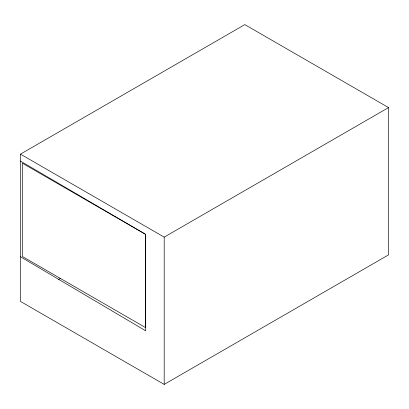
<?xml version="1.0" encoding="UTF-8"?>
<svg xmlns="http://www.w3.org/2000/svg" width="409" height="409" viewBox="0 0 409 409"><rect width="100%" height="100%" fill="white"/><g stroke="black" fill="none" stroke-linecap="round" stroke-linejoin="round"><path stroke-width="0.61" d="M20.45 154.137L244.812 24.606L388.55 107.587L388.55 254.863L164.188 384.394L20.45 301.413L20.45 154.137L164.188 237.123L388.55 107.587M58.579 279.398L60.241 278.437M20.45 161.09L145.461 234.27L145.737 330.825L20.45 256.755M164.188 237.123L164.188 384.394M145.461 234.265L22.377 163.206L22.377 256.489L145.461 327.548L145.461 234.265"/></g></svg>
